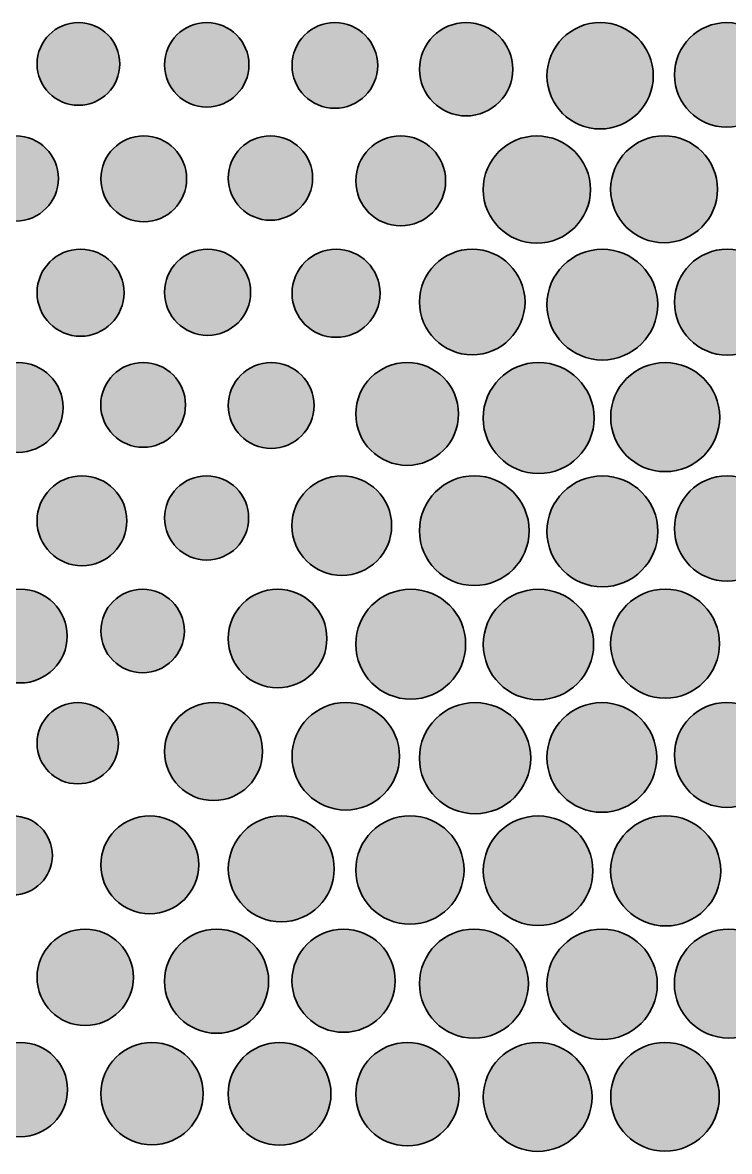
# Model space of a CAD drawing. Header units: inches. Extents: x 4.8 to 30.4, y 5.4 to 29.6.
# Drawn here: x 19.93 to 23.45, y 5.36 to 10.98 of the extents above; entities that cross this region are included whole.
import ezdxf

# ---------------------------------------------------------------- set-up
doc = ezdxf.new("R2010")
doc.units = ezdxf.units.IN
doc.header["$MEASUREMENT"] = 0
doc.layers.add('Layer 1', color=7, linetype='Continuous')

msp = doc.modelspace()

# ---------------------------------------------------------------- hatches: boundary and pattern name
at = {"layer": 'Layer 1'}
h = msp.add_hatch(color=7, dxfattribs=at)
h.dxf.hatch_style = 2
edge = h.paths.add_edge_path()
edge.add_spline(control_points=[(20.2097, 10.9801), (20.3235, 10.9801), (20.4158, 10.8878), (20.4158, 10.7741), (20.4158, 10.6602), (20.3235, 10.568), (20.2097, 10.568), (20.0959, 10.568), (20.0037, 10.6602), (20.0037, 10.7741), (20.0037, 10.8878), (20.0959, 10.9801), (20.2097, 10.9801)], knot_values=[0, 0, 0, 0, 1, 1, 1, 2, 2, 2, 3, 3, 3, 4, 4, 4, 4], degree=3, periodic=1)
h = msp.add_hatch(color=7, dxfattribs=at)
h.dxf.hatch_style = 2
edge = h.paths.add_edge_path()
edge.add_spline(control_points=[(20.849, 10.98), (20.9651, 10.98), (21.0592, 10.8859), (21.0592, 10.7698), (21.0592, 10.6537), (20.9651, 10.5596), (20.849, 10.5596), (20.7329, 10.5596), (20.6387, 10.6537), (20.6387, 10.7698), (20.6387, 10.8859), (20.7329, 10.98), (20.849, 10.98)], knot_values=[0, 0, 0, 0, 1, 1, 1, 2, 2, 2, 3, 3, 3, 4, 4, 4, 4], degree=3, periodic=1)
h = msp.add_hatch(color=7, dxfattribs=at)
h.dxf.hatch_style = 2
edge = h.paths.add_edge_path()
edge.add_spline(control_points=[(21.4871, 10.98), (21.605, 10.98), (21.7005, 10.8845), (21.7005, 10.7666), (21.7005, 10.6488), (21.605, 10.5533), (21.4871, 10.5533), (21.3692, 10.5533), (21.2737, 10.6488), (21.2737, 10.7666), (21.2737, 10.8845), (21.3692, 10.98), (21.4871, 10.98)], knot_values=[0, 0, 0, 0, 1, 1, 1, 2, 2, 2, 3, 3, 3, 4, 4, 4, 4], degree=3, periodic=1)
h = msp.add_hatch(color=7, dxfattribs=at)
h.dxf.hatch_style = 2
edge = h.paths.add_edge_path()
edge.add_spline(control_points=[(22.1411, 10.9801), (22.2696, 10.9801), (22.3736, 10.876), (22.3736, 10.7476), (22.3736, 10.6192), (22.2696, 10.5151), (22.1411, 10.5151), (22.0128, 10.5151), (21.9087, 10.6192), (21.9087, 10.7476), (21.9087, 10.876), (22.0128, 10.9801), (22.1411, 10.9801)], knot_values=[0, 0, 0, 0, 1, 1, 1, 2, 2, 2, 3, 3, 3, 4, 4, 4, 4], degree=3, periodic=1)
h = msp.add_hatch(color=7, dxfattribs=at)
h.dxf.hatch_style = 2
edge = h.paths.add_edge_path()
edge.add_spline(control_points=[(22.8086, 10.9801), (22.9549, 10.9801), (23.0736, 10.8615), (23.0736, 10.7151), (23.0736, 10.5688), (22.9549, 10.4501), (22.8086, 10.4501), (22.6623, 10.4501), (22.5437, 10.5688), (22.5437, 10.7151), (22.5437, 10.8615), (22.6623, 10.9801), (22.8086, 10.9801)], knot_values=[0, 0, 0, 0, 1, 1, 1, 2, 2, 2, 3, 3, 3, 4, 4, 4, 4], degree=3, periodic=1)
h = msp.add_hatch(color=7, dxfattribs=at)
h.dxf.hatch_style = 2
edge = h.paths.add_edge_path()
edge.add_spline(control_points=[(23.4394, 10.98), (23.5833, 10.98), (23.7001, 10.8634), (23.7001, 10.7193), (23.7001, 10.5754), (23.5833, 10.4587), (23.4394, 10.4587), (23.2955, 10.4587), (23.1787, 10.5754), (23.1787, 10.7193), (23.1787, 10.8634), (23.2955, 10.98), (23.4394, 10.98)], knot_values=[0, 0, 0, 0, 1, 1, 1, 2, 2, 2, 3, 3, 3, 4, 4, 4, 4], degree=3, periodic=1)
h = msp.add_hatch(color=7, dxfattribs=at)
h.dxf.hatch_style = 2
edge = h.paths.add_edge_path()
edge.add_spline(control_points=[(19.8982, 10.4156), (20.0152, 10.4156), (20.1101, 10.3207), (20.1101, 10.2036), (20.1101, 10.0866), (20.0152, 9.9917), (19.8982, 9.9917), (19.7812, 9.9917), (19.6862, 10.0866), (19.6862, 10.2036), (19.6862, 10.3207), (19.7812, 10.4156), (19.8982, 10.4156)], knot_values=[0, 0, 0, 0, 1, 1, 1, 2, 2, 2, 3, 3, 3, 4, 4, 4, 4], degree=3, periodic=1)
h = msp.add_hatch(color=7, dxfattribs=at)
h.dxf.hatch_style = 2
edge = h.paths.add_edge_path()
edge.add_spline(control_points=[(20.535, 10.4156), (20.653, 10.4156), (20.7487, 10.3199), (20.7487, 10.2018), (20.7487, 10.0838), (20.653, 9.9881), (20.535, 9.9881), (20.4169, 9.9881), (20.3212, 10.0838), (20.3212, 10.2018), (20.3212, 10.3199), (20.4169, 10.4156), (20.535, 10.4156)], knot_values=[0, 0, 0, 0, 1, 1, 1, 2, 2, 2, 3, 3, 3, 4, 4, 4, 4], degree=3, periodic=1)
h = msp.add_hatch(color=7, dxfattribs=at)
h.dxf.hatch_style = 2
edge = h.paths.add_edge_path()
edge.add_spline(control_points=[(21.1661, 10.4158), (21.2821, 10.4158), (21.3761, 10.3217), (21.3761, 10.2058), (21.3761, 10.0897), (21.2821, 9.9957), (21.1661, 9.9957), (21.0501, 9.9957), (20.956, 10.0897), (20.956, 10.2058), (20.956, 10.3217), (21.0501, 10.4158), (21.1661, 10.4158)], knot_values=[0, 0, 0, 0, 1, 1, 1, 2, 2, 2, 3, 3, 3, 4, 4, 4, 4], degree=3, periodic=1)
h = msp.add_hatch(color=7, dxfattribs=at)
h.dxf.hatch_style = 2
edge = h.paths.add_edge_path()
edge.add_spline(control_points=[(21.8152, 10.4155), (21.9389, 10.4155), (22.0391, 10.3152), (22.0391, 10.1916), (22.0391, 10.0679), (21.9389, 9.9677), (21.8152, 9.9677), (21.6916, 9.9677), (21.5913, 10.0679), (21.5913, 10.1916), (21.5913, 10.3152), (21.6916, 10.4155), (21.8152, 10.4155)], knot_values=[0, 0, 0, 0, 1, 1, 1, 2, 2, 2, 3, 3, 3, 4, 4, 4, 4], degree=3, periodic=1)
h = msp.add_hatch(color=7, dxfattribs=at)
h.dxf.hatch_style = 2
edge = h.paths.add_edge_path()
edge.add_spline(control_points=[(22.4932, 10.4156), (22.6408, 10.4156), (22.7603, 10.2961), (22.7603, 10.1486), (22.7603, 10.001), (22.6408, 9.8815), (22.4932, 9.8815), (22.3457, 9.8815), (22.2262, 10.001), (22.2262, 10.1486), (22.2262, 10.2961), (22.3457, 10.4156), (22.4932, 10.4156)], knot_values=[0, 0, 0, 0, 1, 1, 1, 2, 2, 2, 3, 3, 3, 4, 4, 4, 4], degree=3, periodic=1)
h = msp.add_hatch(color=7, dxfattribs=at)
h.dxf.hatch_style = 2
edge = h.paths.add_edge_path()
edge.add_spline(control_points=[(23.1272, 10.4158), (23.2742, 10.4158), (23.3933, 10.2966), (23.3933, 10.1497), (23.3933, 10.0026), (23.2742, 9.8835), (23.1272, 9.8835), (22.9802, 9.8835), (22.861, 10.0026), (22.861, 10.1497), (22.861, 10.2966), (22.9802, 10.4158), (23.1272, 10.4158)], knot_values=[0, 0, 0, 0, 1, 1, 1, 2, 2, 2, 3, 3, 3, 4, 4, 4, 4], degree=3, periodic=1)
h = msp.add_hatch(color=7, dxfattribs=at)
h.dxf.hatch_style = 2
edge = h.paths.add_edge_path()
edge.add_spline(control_points=[(20.2203, 9.8513), (20.34, 9.8513), (20.4369, 9.7542), (20.4369, 9.6346), (20.4369, 9.5149), (20.34, 9.4179), (20.2203, 9.4179), (20.1006, 9.4179), (20.0037, 9.5149), (20.0037, 9.6346), (20.0037, 9.7542), (20.1006, 9.8513), (20.2203, 9.8513)], knot_values=[0, 0, 0, 0, 1, 1, 1, 2, 2, 2, 3, 3, 3, 4, 4, 4, 4], degree=3, periodic=1)
h = msp.add_hatch(color=7, dxfattribs=at)
h.dxf.hatch_style = 2
edge = h.paths.add_edge_path()
edge.add_spline(control_points=[(20.8532, 9.851), (20.9715, 9.851), (21.0675, 9.7551), (21.0675, 9.6367), (21.0675, 9.5183), (20.9715, 9.4223), (20.8532, 9.4223), (20.7348, 9.4223), (20.6388, 9.5183), (20.6388, 9.6367), (20.6388, 9.7551), (20.7348, 9.851), (20.8532, 9.851)], knot_values=[0, 0, 0, 0, 1, 1, 1, 2, 2, 2, 3, 3, 3, 4, 4, 4, 4], degree=3, periodic=1)
h = msp.add_hatch(color=7, dxfattribs=at)
h.dxf.hatch_style = 2
edge = h.paths.add_edge_path()
edge.add_spline(control_points=[(21.4931, 9.851), (21.6143, 9.851), (21.7124, 9.7529), (21.7124, 9.6317), (21.7124, 9.5107), (21.6143, 9.4125), (21.4931, 9.4125), (21.372, 9.4125), (21.2738, 9.5107), (21.2738, 9.6317), (21.2738, 9.7529), (21.372, 9.851), (21.4931, 9.851)], knot_values=[0, 0, 0, 0, 1, 1, 1, 2, 2, 2, 3, 3, 3, 4, 4, 4, 4], degree=3, periodic=1)
h = msp.add_hatch(color=7, dxfattribs=at)
h.dxf.hatch_style = 2
edge = h.paths.add_edge_path()
edge.add_spline(control_points=[(22.1715, 9.8513), (22.3167, 9.8513), (22.4344, 9.7336), (22.4344, 9.5884), (22.4344, 9.4431), (22.3167, 9.3255), (22.1715, 9.3255), (22.0263, 9.3255), (21.9086, 9.4431), (21.9086, 9.5884), (21.9086, 9.7336), (22.0263, 9.8513), (22.1715, 9.8513)], knot_values=[0, 0, 0, 0, 1, 1, 1, 2, 2, 2, 3, 3, 3, 4, 4, 4, 4], degree=3, periodic=1)
h = msp.add_hatch(color=7, dxfattribs=at)
h.dxf.hatch_style = 2
edge = h.paths.add_edge_path()
edge.add_spline(control_points=[(22.8196, 9.8511), (22.9719, 9.8511), (23.0954, 9.7276), (23.0954, 9.5753), (23.0954, 9.423), (22.9719, 9.2995), (22.8196, 9.2995), (22.6672, 9.2995), (22.5437, 9.423), (22.5437, 9.5753), (22.5437, 9.7276), (22.6672, 9.8511), (22.8196, 9.8511)], knot_values=[0, 0, 0, 0, 1, 1, 1, 2, 2, 2, 3, 3, 3, 4, 4, 4, 4], degree=3, periodic=1)
h = msp.add_hatch(color=7, dxfattribs=at)
h.dxf.hatch_style = 2
edge = h.paths.add_edge_path()
edge.add_spline(control_points=[(23.4422, 9.8513), (23.5878, 9.8513), (23.7058, 9.7332), (23.7058, 9.5876), (23.7058, 9.442), (23.5878, 9.324), (23.4422, 9.324), (23.2966, 9.324), (23.1786, 9.442), (23.1786, 9.5876), (23.1786, 9.7332), (23.2966, 9.8513), (23.4422, 9.8513)], knot_values=[0, 0, 0, 0, 1, 1, 1, 2, 2, 2, 3, 3, 3, 4, 4, 4, 4], degree=3, periodic=1)
h = msp.add_hatch(color=7, dxfattribs=at)
h.dxf.hatch_style = 2
edge = h.paths.add_edge_path()
edge.add_spline(control_points=[(19.9098, 9.2866), (20.0333, 9.2866), (20.1333, 9.1865), (20.1333, 9.0631), (20.1333, 8.9396), (20.0333, 8.8396), (19.9098, 8.8396), (19.7864, 8.8396), (19.6863, 8.9396), (19.6863, 9.0631), (19.6863, 9.1865), (19.7864, 9.2866), (19.9098, 9.2866)], knot_values=[0, 0, 0, 0, 1, 1, 1, 2, 2, 2, 3, 3, 3, 4, 4, 4, 4], degree=3, periodic=1)
h = msp.add_hatch(color=7, dxfattribs=at)
h.dxf.hatch_style = 2
edge = h.paths.add_edge_path()
edge.add_spline(control_points=[(20.5321, 9.2869), (20.6487, 9.2869), (20.7433, 9.1923), (20.7433, 9.0758), (20.7433, 8.9592), (20.6487, 8.8646), (20.5321, 8.8646), (20.4156, 8.8646), (20.321, 8.9592), (20.321, 9.0758), (20.321, 9.1923), (20.4156, 9.2869), (20.5321, 9.2869)], knot_values=[0, 0, 0, 0, 1, 1, 1, 2, 2, 2, 3, 3, 3, 4, 4, 4, 4], degree=3, periodic=1)
h = msp.add_hatch(color=7, dxfattribs=at)
h.dxf.hatch_style = 2
edge = h.paths.add_edge_path()
edge.add_spline(control_points=[(21.17, 9.2868), (21.2881, 9.2868), (21.3838, 9.191), (21.3838, 9.0729), (21.3838, 8.9548), (21.2881, 8.8591), (21.17, 8.8591), (21.0519, 8.8591), (20.9562, 8.9548), (20.9562, 9.0729), (20.9562, 9.191), (21.0519, 9.2868), (21.17, 9.2868)], knot_values=[0, 0, 0, 0, 1, 1, 1, 2, 2, 2, 3, 3, 3, 4, 4, 4, 4], degree=3, periodic=1)
h = msp.add_hatch(color=7, dxfattribs=at)
h.dxf.hatch_style = 2
edge = h.paths.add_edge_path()
edge.add_spline(control_points=[(21.8473, 9.2866), (21.9887, 9.2866), (22.1033, 9.172), (22.1033, 9.0306), (22.1033, 8.8892), (21.9887, 8.7747), (21.8473, 8.7747), (21.706, 8.7747), (21.5914, 8.8892), (21.5914, 9.0306), (21.5914, 9.172), (21.706, 9.2866), (21.8473, 9.2866)], knot_values=[0, 0, 0, 0, 1, 1, 1, 2, 2, 2, 3, 3, 3, 4, 4, 4, 4], degree=3, periodic=1)
h = msp.add_hatch(color=7, dxfattribs=at)
h.dxf.hatch_style = 2
edge = h.paths.add_edge_path()
edge.add_spline(control_points=[(22.5024, 9.2869), (22.655, 9.2869), (22.7788, 9.1631), (22.7788, 9.0105), (22.7788, 8.8579), (22.655, 8.7341), (22.5024, 8.7341), (22.3498, 8.7341), (22.2261, 8.8579), (22.2261, 9.0105), (22.2261, 9.1631), (22.3498, 9.2869), (22.5024, 9.2869)], knot_values=[0, 0, 0, 0, 1, 1, 1, 2, 2, 2, 3, 3, 3, 4, 4, 4, 4], degree=3, periodic=1)
h = msp.add_hatch(color=7, dxfattribs=at)
h.dxf.hatch_style = 2
edge = h.paths.add_edge_path()
edge.add_spline(control_points=[(23.1329, 9.2867), (23.2829, 9.2867), (23.4045, 9.1651), (23.4045, 9.0151), (23.4045, 8.8651), (23.2829, 8.7434), (23.1329, 8.7434), (22.9828, 8.7434), (22.8612, 8.8651), (22.8612, 9.0151), (22.8612, 9.1651), (22.9828, 9.2867), (23.1329, 9.2867)], knot_values=[0, 0, 0, 0, 1, 1, 1, 2, 2, 2, 3, 3, 3, 4, 4, 4, 4], degree=3, periodic=1)
h = msp.add_hatch(color=7, dxfattribs=at)
h.dxf.hatch_style = 2
edge = h.paths.add_edge_path()
edge.add_spline(control_points=[(20.2273, 8.7222), (20.3509, 8.7222), (20.451, 8.6221), (20.451, 8.4986), (20.451, 8.3751), (20.3509, 8.275), (20.2273, 8.275), (20.1039, 8.275), (20.0037, 8.3751), (20.0037, 8.4986), (20.0037, 8.6221), (20.1039, 8.7222), (20.2273, 8.7222)], knot_values=[0, 0, 0, 0, 1, 1, 1, 2, 2, 2, 3, 3, 3, 4, 4, 4, 4], degree=3, periodic=1)
h = msp.add_hatch(color=7, dxfattribs=at)
h.dxf.hatch_style = 2
edge = h.paths.add_edge_path()
edge.add_spline(control_points=[(20.8483, 8.7222), (20.9639, 8.7222), (21.0577, 8.6284), (21.0577, 8.5128), (21.0577, 8.3971), (20.9639, 8.3033), (20.8483, 8.3033), (20.7326, 8.3033), (20.6388, 8.3971), (20.6388, 8.5128), (20.6388, 8.6284), (20.7326, 8.7222), (20.8483, 8.7222)], knot_values=[0, 0, 0, 0, 1, 1, 1, 2, 2, 2, 3, 3, 3, 4, 4, 4, 4], degree=3, periodic=1)
h = msp.add_hatch(color=7, dxfattribs=at)
h.dxf.hatch_style = 2
edge = h.paths.add_edge_path()
edge.add_spline(control_points=[(21.5217, 8.7224), (21.6588, 8.7224), (21.7698, 8.6114), (21.7698, 8.4743), (21.7698, 8.3373), (21.6588, 8.2261), (21.5217, 8.2261), (21.3847, 8.2261), (21.2735, 8.3373), (21.2735, 8.4743), (21.2735, 8.6114), (21.3847, 8.7224), (21.5217, 8.7224)], knot_values=[0, 0, 0, 0, 1, 1, 1, 2, 2, 2, 3, 3, 3, 4, 4, 4, 4], degree=3, periodic=1)
h = msp.add_hatch(color=7, dxfattribs=at)
h.dxf.hatch_style = 2
edge = h.paths.add_edge_path()
edge.add_spline(control_points=[(22.1817, 8.7224), (22.3326, 8.7224), (22.4549, 8.6001), (22.4549, 8.4492), (22.4549, 8.2983), (22.3326, 8.176), (22.1817, 8.176), (22.0308, 8.176), (21.9085, 8.2983), (21.9085, 8.4492), (21.9085, 8.6001), (22.0308, 8.7224), (22.1817, 8.7224)], knot_values=[0, 0, 0, 0, 1, 1, 1, 2, 2, 2, 3, 3, 3, 4, 4, 4, 4], degree=3, periodic=1)
h = msp.add_hatch(color=7, dxfattribs=at)
h.dxf.hatch_style = 2
edge = h.paths.add_edge_path()
edge.add_spline(control_points=[(22.8199, 8.7223), (22.9725, 8.7223), (23.0962, 8.5986), (23.0962, 8.4461), (23.0962, 8.2935), (22.9725, 8.1698), (22.8199, 8.1698), (22.6674, 8.1698), (22.5437, 8.2935), (22.5437, 8.4461), (22.5437, 8.5986), (22.6674, 8.7223), (22.8199, 8.7223)], knot_values=[0, 0, 0, 0, 1, 1, 1, 2, 2, 2, 3, 3, 3, 4, 4, 4, 4], degree=3, periodic=1)
h = msp.add_hatch(color=7, dxfattribs=at)
h.dxf.hatch_style = 2
edge = h.paths.add_edge_path()
edge.add_spline(control_points=[(23.4408, 8.7223), (23.5855, 8.7223), (23.7029, 8.605), (23.7029, 8.4602), (23.7029, 8.3154), (23.5855, 8.1981), (23.4408, 8.1981), (23.296, 8.1981), (23.1787, 8.3154), (23.1787, 8.4602), (23.1787, 8.605), (23.296, 8.7223), (23.4408, 8.7223)], knot_values=[0, 0, 0, 0, 1, 1, 1, 2, 2, 2, 3, 3, 3, 4, 4, 4, 4], degree=3, periodic=1)
h = msp.add_hatch(color=7, dxfattribs=at)
h.dxf.hatch_style = 2
edge = h.paths.add_edge_path()
edge.add_spline(control_points=[(19.9197, 8.1578), (20.0487, 8.1578), (20.1533, 8.0533), (20.1533, 7.9243), (20.1533, 7.7954), (20.0487, 7.6908), (19.9197, 7.6908), (19.7908, 7.6908), (19.6862, 7.7954), (19.6862, 7.9243), (19.6862, 8.0533), (19.7908, 8.1578), (19.9197, 8.1578)], knot_values=[0, 0, 0, 0, 1, 1, 1, 2, 2, 2, 3, 3, 3, 4, 4, 4, 4], degree=3, periodic=1)
h = msp.add_hatch(color=7, dxfattribs=at)
h.dxf.hatch_style = 2
edge = h.paths.add_edge_path()
edge.add_spline(control_points=[(20.5293, 8.1578), (20.6443, 8.1578), (20.7374, 8.0646), (20.7374, 7.9497), (20.7374, 7.8348), (20.6443, 7.7417), (20.5293, 7.7417), (20.4144, 7.7417), (20.3213, 7.8348), (20.3213, 7.9497), (20.3213, 8.0646), (20.4144, 8.1578), (20.5293, 8.1578)], knot_values=[0, 0, 0, 0, 1, 1, 1, 2, 2, 2, 3, 3, 3, 4, 4, 4, 4], degree=3, periodic=1)
h = msp.add_hatch(color=7, dxfattribs=at)
h.dxf.hatch_style = 2
edge = h.paths.add_edge_path()
edge.add_spline(control_points=[(21.2017, 8.1581), (21.3374, 8.1581), (21.4474, 8.048), (21.4474, 7.9123), (21.4474, 7.7766), (21.3374, 7.6666), (21.2017, 7.6666), (21.066, 7.6666), (20.956, 7.7766), (20.956, 7.9123), (20.956, 8.048), (21.066, 8.1581), (21.2017, 8.1581)], knot_values=[0, 0, 0, 0, 1, 1, 1, 2, 2, 2, 3, 3, 3, 4, 4, 4, 4], degree=3, periodic=1)
h = msp.add_hatch(color=7, dxfattribs=at)
h.dxf.hatch_style = 2
edge = h.paths.add_edge_path()
edge.add_spline(control_points=[(21.8649, 8.1578), (22.0162, 8.1578), (22.1387, 8.0353), (22.1387, 7.8841), (22.1387, 7.7329), (22.0162, 7.6104), (21.8649, 7.6104), (21.7137, 7.6104), (21.5912, 7.7329), (21.5912, 7.8841), (21.5912, 8.0353), (21.7137, 8.1578), (21.8649, 8.1578)], knot_values=[0, 0, 0, 0, 1, 1, 1, 2, 2, 2, 3, 3, 3, 4, 4, 4, 4], degree=3, periodic=1)
h = msp.add_hatch(color=7, dxfattribs=at)
h.dxf.hatch_style = 2
edge = h.paths.add_edge_path()
edge.add_spline(control_points=[(22.5014, 8.1578), (22.6533, 8.1578), (22.7764, 8.0346), (22.7764, 7.8827), (22.7764, 7.7308), (22.6533, 7.6076), (22.5014, 7.6076), (22.3494, 7.6076), (22.2263, 7.7308), (22.2263, 7.8827), (22.2263, 8.0346), (22.3494, 8.1578), (22.5014, 8.1578)], knot_values=[0, 0, 0, 0, 1, 1, 1, 2, 2, 2, 3, 3, 3, 4, 4, 4, 4], degree=3, periodic=1)
h = msp.add_hatch(color=7, dxfattribs=at)
h.dxf.hatch_style = 2
edge = h.paths.add_edge_path()
edge.add_spline(control_points=[(23.1325, 8.158), (23.2824, 8.158), (23.4038, 8.0364), (23.4038, 7.8866), (23.4038, 7.7367), (23.2824, 7.6152), (23.1325, 7.6152), (22.9826, 7.6152), (22.8611, 7.7367), (22.8611, 7.8866), (22.8611, 8.0364), (22.9826, 8.158), (23.1325, 8.158)], knot_values=[0, 0, 0, 0, 1, 1, 1, 2, 2, 2, 3, 3, 3, 4, 4, 4, 4], degree=3, periodic=1)
h = msp.add_hatch(color=7, dxfattribs=at)
h.dxf.hatch_style = 2
edge = h.paths.add_edge_path()
edge.add_spline(control_points=[(20.2062, 7.5935), (20.3181, 7.5935), (20.4088, 7.5028), (20.4088, 7.3909), (20.4088, 7.279), (20.3181, 7.1883), (20.2062, 7.1883), (20.0943, 7.1883), (20.0036, 7.279), (20.0036, 7.3909), (20.0036, 7.5028), (20.0943, 7.5935), (20.2062, 7.5935)], knot_values=[0, 0, 0, 0, 1, 1, 1, 2, 2, 2, 3, 3, 3, 4, 4, 4, 4], degree=3, periodic=1)
h = msp.add_hatch(color=7, dxfattribs=at)
h.dxf.hatch_style = 2
edge = h.paths.add_edge_path()
edge.add_spline(control_points=[(20.8828, 7.5935), (21.0177, 7.5935), (21.127, 7.4842), (21.127, 7.3493), (21.127, 7.2144), (21.0177, 7.1051), (20.8828, 7.1051), (20.7479, 7.1051), (20.6386, 7.2144), (20.6386, 7.3493), (20.6386, 7.4842), (20.7479, 7.5935), (20.8828, 7.5935)], knot_values=[0, 0, 0, 0, 1, 1, 1, 2, 2, 2, 3, 3, 3, 4, 4, 4, 4], degree=3, periodic=1)
h = msp.add_hatch(color=7, dxfattribs=at)
h.dxf.hatch_style = 2
edge = h.paths.add_edge_path()
edge.add_spline(control_points=[(21.5414, 7.5933), (21.6893, 7.5933), (21.8092, 7.4735), (21.8092, 7.3257), (21.8092, 7.1778), (21.6893, 7.058), (21.5414, 7.058), (21.3936, 7.058), (21.2737, 7.1778), (21.2737, 7.3257), (21.2737, 7.4735), (21.3936, 7.5933), (21.5414, 7.5933)], knot_values=[0, 0, 0, 0, 1, 1, 1, 2, 2, 2, 3, 3, 3, 4, 4, 4, 4], degree=3, periodic=1)
h = msp.add_hatch(color=7, dxfattribs=at)
h.dxf.hatch_style = 2
edge = h.paths.add_edge_path()
edge.add_spline(control_points=[(22.1856, 7.5934), (22.3386, 7.5934), (22.4626, 7.4694), (22.4626, 7.3165), (22.4626, 7.1635), (22.3386, 7.0395), (22.1856, 7.0395), (22.0326, 7.0395), (21.9087, 7.1635), (21.9087, 7.3165), (21.9087, 7.4694), (22.0326, 7.5934), (22.1856, 7.5934)], knot_values=[0, 0, 0, 0, 1, 1, 1, 2, 2, 2, 3, 3, 3, 4, 4, 4, 4], degree=3, periodic=1)
h = msp.add_hatch(color=7, dxfattribs=at)
h.dxf.hatch_style = 2
edge = h.paths.add_edge_path()
edge.add_spline(control_points=[(22.8171, 7.5933), (22.968, 7.5933), (23.0905, 7.471), (23.0905, 7.32), (23.0905, 7.169), (22.968, 7.0467), (22.8171, 7.0467), (22.6661, 7.0467), (22.5437, 7.169), (22.5437, 7.32), (22.5437, 7.471), (22.6661, 7.5933), (22.8171, 7.5933)], knot_values=[0, 0, 0, 0, 1, 1, 1, 2, 2, 2, 3, 3, 3, 4, 4, 4, 4], degree=3, periodic=1)
h = msp.add_hatch(color=7, dxfattribs=at)
h.dxf.hatch_style = 2
edge = h.paths.add_edge_path()
edge.add_spline(control_points=[(23.4397, 7.5934), (23.5839, 7.5934), (23.7008, 7.4765), (23.7008, 7.3323), (23.7008, 7.1882), (23.5839, 7.0713), (23.4397, 7.0713), (23.2956, 7.0713), (23.1787, 7.1882), (23.1787, 7.3323), (23.1787, 7.4765), (23.2956, 7.5934), (23.4397, 7.5934)], knot_values=[0, 0, 0, 0, 1, 1, 1, 2, 2, 2, 3, 3, 3, 4, 4, 4, 4], degree=3, periodic=1)
h = msp.add_hatch(color=7, dxfattribs=at)
h.dxf.hatch_style = 2
edge = h.paths.add_edge_path()
edge.add_spline(control_points=[(19.883, 7.0288), (19.9917, 7.0288), (20.0798, 6.9408), (20.0798, 6.8321), (20.0798, 6.7234), (19.9917, 6.6354), (19.883, 6.6354), (19.7744, 6.6354), (19.6863, 6.7234), (19.6863, 6.8321), (19.6863, 6.9408), (19.7744, 7.0288), (19.883, 7.0288)], knot_values=[0, 0, 0, 0, 1, 1, 1, 2, 2, 2, 3, 3, 3, 4, 4, 4, 4], degree=3, periodic=1)
h = msp.add_hatch(color=7, dxfattribs=at)
h.dxf.hatch_style = 2
edge = h.paths.add_edge_path()
edge.add_spline(control_points=[(20.5649, 7.029), (20.6996, 7.029), (20.8087, 6.9198), (20.8087, 6.7852), (20.8087, 6.6506), (20.6996, 6.5414), (20.5649, 6.5414), (20.4303, 6.5414), (20.3212, 6.6506), (20.3212, 6.7852), (20.3212, 6.9198), (20.4303, 7.029), (20.5649, 7.029)], knot_values=[0, 0, 0, 0, 1, 1, 1, 2, 2, 2, 3, 3, 3, 4, 4, 4, 4], degree=3, periodic=1)
h = msp.add_hatch(color=7, dxfattribs=at)
h.dxf.hatch_style = 2
edge = h.paths.add_edge_path()
edge.add_spline(control_points=[(21.2201, 7.0289), (21.3657, 7.0289), (21.4838, 6.9108), (21.4838, 6.7651), (21.4838, 6.6194), (21.3657, 6.5013), (21.2201, 6.5013), (21.0744, 6.5013), (20.9563, 6.6194), (20.9563, 6.7651), (20.9563, 6.9108), (21.0744, 7.0289), (21.2201, 7.0289)], knot_values=[0, 0, 0, 0, 1, 1, 1, 2, 2, 2, 3, 3, 3, 4, 4, 4, 4], degree=3, periodic=1)
h = msp.add_hatch(color=7, dxfattribs=at)
h.dxf.hatch_style = 2
edge = h.paths.add_edge_path()
edge.add_spline(control_points=[(21.8611, 7.029), (22.0101, 7.029), (22.1309, 6.9082), (22.1309, 6.7591), (22.1309, 6.61), (22.0101, 6.4892), (21.8611, 6.4892), (21.712, 6.4892), (21.5912, 6.61), (21.5912, 6.7591), (21.5912, 6.9082), (21.712, 7.029), (21.8611, 7.029)], knot_values=[0, 0, 0, 0, 1, 1, 1, 2, 2, 2, 3, 3, 3, 4, 4, 4, 4], degree=3, periodic=1)
h = msp.add_hatch(color=7, dxfattribs=at)
h.dxf.hatch_style = 2
edge = h.paths.add_edge_path()
edge.add_spline(control_points=[(22.4996, 7.0288), (22.6505, 7.0288), (22.7728, 6.9065), (22.7728, 6.7556), (22.7728, 6.6047), (22.6505, 6.4824), (22.4996, 6.4824), (22.3487, 6.4824), (22.2264, 6.6047), (22.2264, 6.7556), (22.2264, 6.9065), (22.3487, 7.0288), (22.4996, 7.0288)], knot_values=[0, 0, 0, 0, 1, 1, 1, 2, 2, 2, 3, 3, 3, 4, 4, 4, 4], degree=3, periodic=1)
h = msp.add_hatch(color=7, dxfattribs=at)
h.dxf.hatch_style = 2
edge = h.paths.add_edge_path()
edge.add_spline(control_points=[(23.1353, 7.029), (23.2867, 7.029), (23.4095, 6.9063), (23.4095, 6.7549), (23.4095, 6.6034), (23.2867, 6.4806), (23.1353, 6.4806), (22.9839, 6.4806), (22.8611, 6.6034), (22.8611, 6.7549), (22.8611, 6.9063), (22.9839, 7.029), (23.1353, 7.029)], knot_values=[0, 0, 0, 0, 1, 1, 1, 2, 2, 2, 3, 3, 3, 4, 4, 4, 4], degree=3, periodic=1)
h = msp.add_hatch(color=7, dxfattribs=at)
h.dxf.hatch_style = 2
edge = h.paths.add_edge_path()
edge.add_spline(control_points=[(20.2436, 6.4647), (20.3762, 6.4647), (20.4836, 6.3572), (20.4836, 6.2246), (20.4836, 6.0921), (20.3762, 5.9846), (20.2436, 5.9846), (20.111, 5.9846), (20.0036, 6.0921), (20.0036, 6.2246), (20.0036, 6.3572), (20.111, 6.4647), (20.2436, 6.4647)], knot_values=[0, 0, 0, 0, 1, 1, 1, 2, 2, 2, 3, 3, 3, 4, 4, 4, 4], degree=3, periodic=1)
h = msp.add_hatch(color=7, dxfattribs=at)
h.dxf.hatch_style = 2
edge = h.paths.add_edge_path()
edge.add_spline(control_points=[(20.8979, 6.4644), (21.0411, 6.4644), (21.1571, 6.3483), (21.1571, 6.2052), (21.1571, 6.0621), (21.0411, 5.9461), (20.8979, 5.9461), (20.7548, 5.9461), (20.6389, 6.0621), (20.6389, 6.2052), (20.6389, 6.3483), (20.7548, 6.4644), (20.8979, 6.4644)], knot_values=[0, 0, 0, 0, 1, 1, 1, 2, 2, 2, 3, 3, 3, 4, 4, 4, 4], degree=3, periodic=1)
h = msp.add_hatch(color=7, dxfattribs=at)
h.dxf.hatch_style = 2
edge = h.paths.add_edge_path()
edge.add_spline(control_points=[(21.5305, 6.4646), (21.6724, 6.4646), (21.7875, 6.3496), (21.7875, 6.2077), (21.7875, 6.0658), (21.6724, 5.9508), (21.5305, 5.9508), (21.3886, 5.9508), (21.2736, 6.0658), (21.2736, 6.2077), (21.2736, 6.3496), (21.3886, 6.4646), (21.5305, 6.4646)], knot_values=[0, 0, 0, 0, 1, 1, 1, 2, 2, 2, 3, 3, 3, 4, 4, 4, 4], degree=3, periodic=1)
h = msp.add_hatch(color=7, dxfattribs=at)
h.dxf.hatch_style = 2
edge = h.paths.add_edge_path()
edge.add_spline(control_points=[(22.18, 6.4647), (22.3299, 6.4647), (22.4514, 6.3432), (22.4514, 6.1932), (22.4514, 6.0433), (22.3299, 5.9218), (22.18, 5.9218), (22.0301, 5.9218), (21.9085, 6.0433), (21.9085, 6.1932), (21.9085, 6.3432), (22.0301, 6.4647), (22.18, 6.4647)], knot_values=[0, 0, 0, 0, 1, 1, 1, 2, 2, 2, 3, 3, 3, 4, 4, 4, 4], degree=3, periodic=1)
h = msp.add_hatch(color=7, dxfattribs=at)
h.dxf.hatch_style = 2
edge = h.paths.add_edge_path()
edge.add_spline(control_points=[(22.8185, 6.4646), (22.9703, 6.4646), (23.0934, 6.3415), (23.0934, 6.1897), (23.0934, 6.0379), (22.9703, 5.9148), (22.8185, 5.9148), (22.6667, 5.9148), (22.5437, 6.0379), (22.5437, 6.1897), (22.5437, 6.3415), (22.6667, 6.4646), (22.8185, 6.4646)], knot_values=[0, 0, 0, 0, 1, 1, 1, 2, 2, 2, 3, 3, 3, 4, 4, 4, 4], degree=3, periodic=1)
h = msp.add_hatch(color=7, dxfattribs=at)
h.dxf.hatch_style = 2
edge = h.paths.add_edge_path()
edge.add_spline(control_points=[(23.4496, 6.4647), (23.5993, 6.4647), (23.7207, 6.3433), (23.7207, 6.1936), (23.7207, 6.0439), (23.5993, 5.9225), (23.4496, 5.9225), (23.2999, 5.9225), (23.1785, 6.0439), (23.1785, 6.1936), (23.1785, 6.3433), (23.2999, 6.4647), (23.4496, 6.4647)], knot_values=[0, 0, 0, 0, 1, 1, 1, 2, 2, 2, 3, 3, 3, 4, 4, 4, 4], degree=3, periodic=1)
h = msp.add_hatch(color=7, dxfattribs=at)
h.dxf.hatch_style = 2
edge = h.paths.add_edge_path()
edge.add_spline(control_points=[(19.9208, 5.8999), (20.0502, 5.8999), (20.1552, 5.7949), (20.1552, 5.6655), (20.1552, 5.536), (20.0502, 5.4311), (19.9208, 5.4311), (19.7913, 5.4311), (19.6864, 5.536), (19.6864, 5.6655), (19.6864, 5.7949), (19.7913, 5.8999), (19.9208, 5.8999)], knot_values=[0, 0, 0, 0, 1, 1, 1, 2, 2, 2, 3, 3, 3, 4, 4, 4, 4], degree=3, periodic=1)
h = msp.add_hatch(color=7, dxfattribs=at)
h.dxf.hatch_style = 2
edge = h.paths.add_edge_path()
edge.add_spline(control_points=[(20.5759, 5.8999), (20.7165, 5.8999), (20.8305, 5.786), (20.8305, 5.6453), (20.8305, 5.5048), (20.7165, 5.3908), (20.5759, 5.3908), (20.4353, 5.3908), (20.3213, 5.5048), (20.3213, 5.6453), (20.3213, 5.786), (20.4353, 5.8999), (20.5759, 5.8999)], knot_values=[0, 0, 0, 0, 1, 1, 1, 2, 2, 2, 3, 3, 3, 4, 4, 4, 4], degree=3, periodic=1)
h = msp.add_hatch(color=7, dxfattribs=at)
h.dxf.hatch_style = 2
edge = h.paths.add_edge_path()
edge.add_spline(control_points=[(21.2119, 5.9), (21.3532, 5.9), (21.4677, 5.7856), (21.4677, 5.6443), (21.4677, 5.5031), (21.3532, 5.3886), (21.2119, 5.3886), (21.0708, 5.3886), (20.9562, 5.5031), (20.9562, 5.6443), (20.9562, 5.7856), (21.0708, 5.9), (21.2119, 5.9)], knot_values=[0, 0, 0, 0, 1, 1, 1, 2, 2, 2, 3, 3, 3, 4, 4, 4, 4], degree=3, periodic=1)
h = msp.add_hatch(color=7, dxfattribs=at)
h.dxf.hatch_style = 2
edge = h.paths.add_edge_path()
edge.add_spline(control_points=[(21.8487, 5.9001), (21.9909, 5.9001), (22.1063, 5.7848), (22.1063, 5.6425), (22.1063, 5.5003), (21.9909, 5.385), (21.8487, 5.385), (21.7064, 5.385), (21.5912, 5.5003), (21.5912, 5.6425), (21.5912, 5.7848), (21.7064, 5.9001), (21.8487, 5.9001)], knot_values=[0, 0, 0, 0, 1, 1, 1, 2, 2, 2, 3, 3, 3, 4, 4, 4, 4], degree=3, periodic=1)
h = msp.add_hatch(color=7, dxfattribs=at)
h.dxf.hatch_style = 2
edge = h.paths.add_edge_path()
edge.add_spline(control_points=[(22.4975, 5.8999), (22.6472, 5.8999), (22.7686, 5.7785), (22.7686, 5.6288), (22.7686, 5.479), (22.6472, 5.3576), (22.4975, 5.3576), (22.3477, 5.3576), (22.2263, 5.479), (22.2263, 5.6288), (22.2263, 5.7785), (22.3477, 5.8999), (22.4975, 5.8999)], knot_values=[0, 0, 0, 0, 1, 1, 1, 2, 2, 2, 3, 3, 3, 4, 4, 4, 4], degree=3, periodic=1)
h = msp.add_hatch(color=7, dxfattribs=at)
h.dxf.hatch_style = 2
edge = h.paths.add_edge_path()
edge.add_spline(control_points=[(23.1317, 5.9), (23.2812, 5.9), (23.4023, 5.7789), (23.4023, 5.6295), (23.4023, 5.48), (23.2812, 5.359), (23.1317, 5.359), (22.9824, 5.359), (22.8612, 5.48), (22.8612, 5.6295), (22.8612, 5.7789), (22.9824, 5.9), (23.1317, 5.9)], knot_values=[0, 0, 0, 0, 1, 1, 1, 2, 2, 2, 3, 3, 3, 4, 4, 4, 4], degree=3, periodic=1)

# ---------------------------------------------------------------- linework, layer by layer
at = {"layer": 'Layer 1', "color": 7, "lineweight": 35}
for points in [[(20.2097, 10.9801), (20.3235, 10.9801), (20.4158, 10.8878), (20.4158, 10.7741), (20.4158, 10.6602), (20.3235, 10.568), (20.2097, 10.568), (20.0959, 10.568), (20.0037, 10.6602), (20.0037, 10.7741), (20.0037, 10.8878), (20.0959, 10.9801), (20.2097, 10.9801)], [(20.849, 10.98), (20.9651, 10.98), (21.0592, 10.8859), (21.0592, 10.7698), (21.0592, 10.6537), (20.9651, 10.5596), (20.849, 10.5596), (20.7329, 10.5596), (20.6387, 10.6537), (20.6387, 10.7698), (20.6387, 10.8859), (20.7329, 10.98), (20.849, 10.98)], [(21.4871, 10.98), (21.605, 10.98), (21.7005, 10.8845), (21.7005, 10.7666), (21.7005, 10.6488), (21.605, 10.5533), (21.4871, 10.5533), (21.3692, 10.5533), (21.2737, 10.6488), (21.2737, 10.7666), (21.2737, 10.8845), (21.3692, 10.98), (21.4871, 10.98)], [(22.1411, 10.9801), (22.2696, 10.9801), (22.3736, 10.876), (22.3736, 10.7476), (22.3736, 10.6192), (22.2696, 10.5151), (22.1411, 10.5151), (22.0128, 10.5151), (21.9087, 10.6192), (21.9087, 10.7476), (21.9087, 10.876), (22.0128, 10.9801), (22.1411, 10.9801)], [(22.8086, 10.9801), (22.9549, 10.9801), (23.0736, 10.8615), (23.0736, 10.7151), (23.0736, 10.5688), (22.9549, 10.4501), (22.8086, 10.4501), (22.6623, 10.4501), (22.5437, 10.5688), (22.5437, 10.7151), (22.5437, 10.8615), (22.6623, 10.9801), (22.8086, 10.9801)], [(23.4394, 10.98), (23.5833, 10.98), (23.7001, 10.8634), (23.7001, 10.7193), (23.7001, 10.5754), (23.5833, 10.4587), (23.4394, 10.4587), (23.2955, 10.4587), (23.1787, 10.5754), (23.1787, 10.7193), (23.1787, 10.8634), (23.2955, 10.98), (23.4394, 10.98)], [(19.8982, 10.4156), (20.0152, 10.4156), (20.1101, 10.3207), (20.1101, 10.2036), (20.1101, 10.0866), (20.0152, 9.9917), (19.8982, 9.9917), (19.7812, 9.9917), (19.6862, 10.0866), (19.6862, 10.2036), (19.6862, 10.3207), (19.7812, 10.4156), (19.8982, 10.4156)], [(20.535, 10.4156), (20.653, 10.4156), (20.7487, 10.3199), (20.7487, 10.2018), (20.7487, 10.0838), (20.653, 9.9881), (20.535, 9.9881), (20.4169, 9.9881), (20.3212, 10.0838), (20.3212, 10.2018), (20.3212, 10.3199), (20.4169, 10.4156), (20.535, 10.4156)], [(21.1661, 10.4158), (21.2821, 10.4158), (21.3761, 10.3217), (21.3761, 10.2058), (21.3761, 10.0897), (21.2821, 9.9957), (21.1661, 9.9957), (21.0501, 9.9957), (20.956, 10.0897), (20.956, 10.2058), (20.956, 10.3217), (21.0501, 10.4158), (21.1661, 10.4158)], [(21.8152, 10.4155), (21.9389, 10.4155), (22.0391, 10.3152), (22.0391, 10.1916), (22.0391, 10.0679), (21.9389, 9.9677), (21.8152, 9.9677), (21.6916, 9.9677), (21.5913, 10.0679), (21.5913, 10.1916), (21.5913, 10.3152), (21.6916, 10.4155), (21.8152, 10.4155)], [(22.4932, 10.4156), (22.6408, 10.4156), (22.7603, 10.2961), (22.7603, 10.1486), (22.7603, 10.001), (22.6408, 9.8815), (22.4932, 9.8815), (22.3457, 9.8815), (22.2262, 10.001), (22.2262, 10.1486), (22.2262, 10.2961), (22.3457, 10.4156), (22.4932, 10.4156)], [(23.1272, 10.4158), (23.2742, 10.4158), (23.3933, 10.2966), (23.3933, 10.1497), (23.3933, 10.0026), (23.2742, 9.8835), (23.1272, 9.8835), (22.9802, 9.8835), (22.861, 10.0026), (22.861, 10.1497), (22.861, 10.2966), (22.9802, 10.4158), (23.1272, 10.4158)], [(20.2203, 9.8513), (20.34, 9.8513), (20.4369, 9.7542), (20.4369, 9.6346), (20.4369, 9.5149), (20.34, 9.4179), (20.2203, 9.4179), (20.1006, 9.4179), (20.0037, 9.5149), (20.0037, 9.6346), (20.0037, 9.7542), (20.1006, 9.8513), (20.2203, 9.8513)], [(20.8532, 9.851), (20.9715, 9.851), (21.0675, 9.7551), (21.0675, 9.6367), (21.0675, 9.5183), (20.9715, 9.4223), (20.8532, 9.4223), (20.7348, 9.4223), (20.6388, 9.5183), (20.6388, 9.6367), (20.6388, 9.7551), (20.7348, 9.851), (20.8532, 9.851)], [(21.4931, 9.851), (21.6143, 9.851), (21.7124, 9.7529), (21.7124, 9.6317), (21.7124, 9.5107), (21.6143, 9.4125), (21.4931, 9.4125), (21.372, 9.4125), (21.2738, 9.5107), (21.2738, 9.6317), (21.2738, 9.7529), (21.372, 9.851), (21.4931, 9.851)], [(22.1715, 9.8513), (22.3167, 9.8513), (22.4344, 9.7336), (22.4344, 9.5884), (22.4344, 9.4431), (22.3167, 9.3255), (22.1715, 9.3255), (22.0263, 9.3255), (21.9086, 9.4431), (21.9086, 9.5884), (21.9086, 9.7336), (22.0263, 9.8513), (22.1715, 9.8513)], [(22.8196, 9.8511), (22.9719, 9.8511), (23.0954, 9.7276), (23.0954, 9.5753), (23.0954, 9.423), (22.9719, 9.2995), (22.8196, 9.2995), (22.6672, 9.2995), (22.5437, 9.423), (22.5437, 9.5753), (22.5437, 9.7276), (22.6672, 9.8511), (22.8196, 9.8511)], [(23.4422, 9.8513), (23.5878, 9.8513), (23.7058, 9.7332), (23.7058, 9.5876), (23.7058, 9.442), (23.5878, 9.324), (23.4422, 9.324), (23.2966, 9.324), (23.1786, 9.442), (23.1786, 9.5876), (23.1786, 9.7332), (23.2966, 9.8513), (23.4422, 9.8513)], [(19.9098, 9.2866), (20.0333, 9.2866), (20.1333, 9.1865), (20.1333, 9.0631), (20.1333, 8.9396), (20.0333, 8.8396), (19.9098, 8.8396), (19.7864, 8.8396), (19.6863, 8.9396), (19.6863, 9.0631), (19.6863, 9.1865), (19.7864, 9.2866), (19.9098, 9.2866)], [(20.5321, 9.2869), (20.6487, 9.2869), (20.7433, 9.1923), (20.7433, 9.0758), (20.7433, 8.9592), (20.6487, 8.8646), (20.5321, 8.8646), (20.4156, 8.8646), (20.321, 8.9592), (20.321, 9.0758), (20.321, 9.1923), (20.4156, 9.2869), (20.5321, 9.2869)], [(21.17, 9.2868), (21.2881, 9.2868), (21.3838, 9.191), (21.3838, 9.0729), (21.3838, 8.9548), (21.2881, 8.8591), (21.17, 8.8591), (21.0519, 8.8591), (20.9562, 8.9548), (20.9562, 9.0729), (20.9562, 9.191), (21.0519, 9.2868), (21.17, 9.2868)], [(21.8473, 9.2866), (21.9887, 9.2866), (22.1033, 9.172), (22.1033, 9.0306), (22.1033, 8.8892), (21.9887, 8.7747), (21.8473, 8.7747), (21.706, 8.7747), (21.5914, 8.8892), (21.5914, 9.0306), (21.5914, 9.172), (21.706, 9.2866), (21.8473, 9.2866)], [(22.5024, 9.2869), (22.655, 9.2869), (22.7788, 9.1631), (22.7788, 9.0105), (22.7788, 8.8579), (22.655, 8.7341), (22.5024, 8.7341), (22.3498, 8.7341), (22.2261, 8.8579), (22.2261, 9.0105), (22.2261, 9.1631), (22.3498, 9.2869), (22.5024, 9.2869)], [(23.1329, 9.2867), (23.2829, 9.2867), (23.4045, 9.1651), (23.4045, 9.0151), (23.4045, 8.8651), (23.2829, 8.7434), (23.1329, 8.7434), (22.9828, 8.7434), (22.8612, 8.8651), (22.8612, 9.0151), (22.8612, 9.1651), (22.9828, 9.2867), (23.1329, 9.2867)], [(20.2273, 8.7222), (20.3509, 8.7222), (20.451, 8.6221), (20.451, 8.4986), (20.451, 8.3751), (20.3509, 8.275), (20.2273, 8.275), (20.1039, 8.275), (20.0037, 8.3751), (20.0037, 8.4986), (20.0037, 8.6221), (20.1039, 8.7222), (20.2273, 8.7222)], [(20.8483, 8.7222), (20.9639, 8.7222), (21.0577, 8.6284), (21.0577, 8.5128), (21.0577, 8.3971), (20.9639, 8.3033), (20.8483, 8.3033), (20.7326, 8.3033), (20.6388, 8.3971), (20.6388, 8.5128), (20.6388, 8.6284), (20.7326, 8.7222), (20.8483, 8.7222)], [(21.5217, 8.7224), (21.6588, 8.7224), (21.7698, 8.6114), (21.7698, 8.4743), (21.7698, 8.3373), (21.6588, 8.2261), (21.5217, 8.2261), (21.3847, 8.2261), (21.2735, 8.3373), (21.2735, 8.4743), (21.2735, 8.6114), (21.3847, 8.7224), (21.5217, 8.7224)], [(22.1817, 8.7224), (22.3326, 8.7224), (22.4549, 8.6001), (22.4549, 8.4492), (22.4549, 8.2983), (22.3326, 8.176), (22.1817, 8.176), (22.0308, 8.176), (21.9085, 8.2983), (21.9085, 8.4492), (21.9085, 8.6001), (22.0308, 8.7224), (22.1817, 8.7224)], [(22.8199, 8.7223), (22.9725, 8.7223), (23.0962, 8.5986), (23.0962, 8.4461), (23.0962, 8.2935), (22.9725, 8.1698), (22.8199, 8.1698), (22.6674, 8.1698), (22.5437, 8.2935), (22.5437, 8.4461), (22.5437, 8.5986), (22.6674, 8.7223), (22.8199, 8.7223)], [(23.4408, 8.7223), (23.5855, 8.7223), (23.7029, 8.605), (23.7029, 8.4602), (23.7029, 8.3154), (23.5855, 8.1981), (23.4408, 8.1981), (23.296, 8.1981), (23.1787, 8.3154), (23.1787, 8.4602), (23.1787, 8.605), (23.296, 8.7223), (23.4408, 8.7223)], [(19.9197, 8.1578), (20.0487, 8.1578), (20.1533, 8.0533), (20.1533, 7.9243), (20.1533, 7.7954), (20.0487, 7.6908), (19.9197, 7.6908), (19.7908, 7.6908), (19.6862, 7.7954), (19.6862, 7.9243), (19.6862, 8.0533), (19.7908, 8.1578), (19.9197, 8.1578)], [(20.5293, 8.1578), (20.6443, 8.1578), (20.7374, 8.0646), (20.7374, 7.9497), (20.7374, 7.8348), (20.6443, 7.7417), (20.5293, 7.7417), (20.4144, 7.7417), (20.3213, 7.8348), (20.3213, 7.9497), (20.3213, 8.0646), (20.4144, 8.1578), (20.5293, 8.1578)], [(21.2017, 8.1581), (21.3374, 8.1581), (21.4474, 8.048), (21.4474, 7.9123), (21.4474, 7.7766), (21.3374, 7.6666), (21.2017, 7.6666), (21.066, 7.6666), (20.956, 7.7766), (20.956, 7.9123), (20.956, 8.048), (21.066, 8.1581), (21.2017, 8.1581)], [(21.8649, 8.1578), (22.0162, 8.1578), (22.1387, 8.0353), (22.1387, 7.8841), (22.1387, 7.7329), (22.0162, 7.6104), (21.8649, 7.6104), (21.7137, 7.6104), (21.5912, 7.7329), (21.5912, 7.8841), (21.5912, 8.0353), (21.7137, 8.1578), (21.8649, 8.1578)], [(22.5014, 8.1578), (22.6533, 8.1578), (22.7764, 8.0346), (22.7764, 7.8827), (22.7764, 7.7308), (22.6533, 7.6076), (22.5014, 7.6076), (22.3494, 7.6076), (22.2263, 7.7308), (22.2263, 7.8827), (22.2263, 8.0346), (22.3494, 8.1578), (22.5014, 8.1578)], [(23.1325, 8.158), (23.2824, 8.158), (23.4038, 8.0364), (23.4038, 7.8866), (23.4038, 7.7367), (23.2824, 7.6152), (23.1325, 7.6152), (22.9826, 7.6152), (22.8611, 7.7367), (22.8611, 7.8866), (22.8611, 8.0364), (22.9826, 8.158), (23.1325, 8.158)], [(20.2062, 7.5935), (20.3181, 7.5935), (20.4088, 7.5028), (20.4088, 7.3909), (20.4088, 7.279), (20.3181, 7.1883), (20.2062, 7.1883), (20.0943, 7.1883), (20.0036, 7.279), (20.0036, 7.3909), (20.0036, 7.5028), (20.0943, 7.5935), (20.2062, 7.5935)], [(20.8828, 7.5935), (21.0177, 7.5935), (21.127, 7.4842), (21.127, 7.3493), (21.127, 7.2144), (21.0177, 7.1051), (20.8828, 7.1051), (20.7479, 7.1051), (20.6386, 7.2144), (20.6386, 7.3493), (20.6386, 7.4842), (20.7479, 7.5935), (20.8828, 7.5935)], [(21.5414, 7.5933), (21.6893, 7.5933), (21.8092, 7.4735), (21.8092, 7.3257), (21.8092, 7.1778), (21.6893, 7.058), (21.5414, 7.058), (21.3936, 7.058), (21.2737, 7.1778), (21.2737, 7.3257), (21.2737, 7.4735), (21.3936, 7.5933), (21.5414, 7.5933)], [(22.1856, 7.5934), (22.3386, 7.5934), (22.4626, 7.4694), (22.4626, 7.3165), (22.4626, 7.1635), (22.3386, 7.0395), (22.1856, 7.0395), (22.0326, 7.0395), (21.9087, 7.1635), (21.9087, 7.3165), (21.9087, 7.4694), (22.0326, 7.5934), (22.1856, 7.5934)], [(22.8171, 7.5933), (22.968, 7.5933), (23.0905, 7.471), (23.0905, 7.32), (23.0905, 7.169), (22.968, 7.0467), (22.8171, 7.0467), (22.6661, 7.0467), (22.5437, 7.169), (22.5437, 7.32), (22.5437, 7.471), (22.6661, 7.5933), (22.8171, 7.5933)], [(23.4397, 7.5934), (23.5839, 7.5934), (23.7008, 7.4765), (23.7008, 7.3323), (23.7008, 7.1882), (23.5839, 7.0713), (23.4397, 7.0713), (23.2956, 7.0713), (23.1787, 7.1882), (23.1787, 7.3323), (23.1787, 7.4765), (23.2956, 7.5934), (23.4397, 7.5934)], [(19.883, 7.0288), (19.9917, 7.0288), (20.0798, 6.9408), (20.0798, 6.8321), (20.0798, 6.7234), (19.9917, 6.6354), (19.883, 6.6354), (19.7744, 6.6354), (19.6863, 6.7234), (19.6863, 6.8321), (19.6863, 6.9408), (19.7744, 7.0288), (19.883, 7.0288)], [(20.5649, 7.029), (20.6996, 7.029), (20.8087, 6.9198), (20.8087, 6.7852), (20.8087, 6.6506), (20.6996, 6.5414), (20.5649, 6.5414), (20.4303, 6.5414), (20.3212, 6.6506), (20.3212, 6.7852), (20.3212, 6.9198), (20.4303, 7.029), (20.5649, 7.029)], [(21.2201, 7.0289), (21.3657, 7.0289), (21.4838, 6.9108), (21.4838, 6.7651), (21.4838, 6.6194), (21.3657, 6.5013), (21.2201, 6.5013), (21.0744, 6.5013), (20.9563, 6.6194), (20.9563, 6.7651), (20.9563, 6.9108), (21.0744, 7.0289), (21.2201, 7.0289)], [(21.8611, 7.029), (22.0101, 7.029), (22.1309, 6.9082), (22.1309, 6.7591), (22.1309, 6.61), (22.0101, 6.4892), (21.8611, 6.4892), (21.712, 6.4892), (21.5912, 6.61), (21.5912, 6.7591), (21.5912, 6.9082), (21.712, 7.029), (21.8611, 7.029)], [(22.4996, 7.0288), (22.6505, 7.0288), (22.7728, 6.9065), (22.7728, 6.7556), (22.7728, 6.6047), (22.6505, 6.4824), (22.4996, 6.4824), (22.3487, 6.4824), (22.2264, 6.6047), (22.2264, 6.7556), (22.2264, 6.9065), (22.3487, 7.0288), (22.4996, 7.0288)], [(23.1353, 7.029), (23.2867, 7.029), (23.4095, 6.9063), (23.4095, 6.7549), (23.4095, 6.6034), (23.2867, 6.4806), (23.1353, 6.4806), (22.9839, 6.4806), (22.8611, 6.6034), (22.8611, 6.7549), (22.8611, 6.9063), (22.9839, 7.029), (23.1353, 7.029)], [(20.2436, 6.4647), (20.3762, 6.4647), (20.4836, 6.3572), (20.4836, 6.2246), (20.4836, 6.0921), (20.3762, 5.9846), (20.2436, 5.9846), (20.111, 5.9846), (20.0036, 6.0921), (20.0036, 6.2246), (20.0036, 6.3572), (20.111, 6.4647), (20.2436, 6.4647)], [(20.8979, 6.4644), (21.0411, 6.4644), (21.1571, 6.3483), (21.1571, 6.2052), (21.1571, 6.0621), (21.0411, 5.9461), (20.8979, 5.9461), (20.7548, 5.9461), (20.6389, 6.0621), (20.6389, 6.2052), (20.6389, 6.3483), (20.7548, 6.4644), (20.8979, 6.4644)], [(21.5305, 6.4646), (21.6724, 6.4646), (21.7875, 6.3496), (21.7875, 6.2077), (21.7875, 6.0658), (21.6724, 5.9508), (21.5305, 5.9508), (21.3886, 5.9508), (21.2736, 6.0658), (21.2736, 6.2077), (21.2736, 6.3496), (21.3886, 6.4646), (21.5305, 6.4646)], [(22.18, 6.4647), (22.3299, 6.4647), (22.4514, 6.3432), (22.4514, 6.1932), (22.4514, 6.0433), (22.3299, 5.9218), (22.18, 5.9218), (22.0301, 5.9218), (21.9085, 6.0433), (21.9085, 6.1932), (21.9085, 6.3432), (22.0301, 6.4647), (22.18, 6.4647)], [(22.8185, 6.4646), (22.9703, 6.4646), (23.0934, 6.3415), (23.0934, 6.1897), (23.0934, 6.0379), (22.9703, 5.9148), (22.8185, 5.9148), (22.6667, 5.9148), (22.5437, 6.0379), (22.5437, 6.1897), (22.5437, 6.3415), (22.6667, 6.4646), (22.8185, 6.4646)], [(23.4496, 6.4647), (23.5993, 6.4647), (23.7207, 6.3433), (23.7207, 6.1936), (23.7207, 6.0439), (23.5993, 5.9225), (23.4496, 5.9225), (23.2999, 5.9225), (23.1785, 6.0439), (23.1785, 6.1936), (23.1785, 6.3433), (23.2999, 6.4647), (23.4496, 6.4647)], [(19.9208, 5.8999), (20.0502, 5.8999), (20.1552, 5.7949), (20.1552, 5.6655), (20.1552, 5.536), (20.0502, 5.4311), (19.9208, 5.4311), (19.7913, 5.4311), (19.6864, 5.536), (19.6864, 5.6655), (19.6864, 5.7949), (19.7913, 5.8999), (19.9208, 5.8999)], [(20.5759, 5.8999), (20.7165, 5.8999), (20.8305, 5.786), (20.8305, 5.6453), (20.8305, 5.5048), (20.7165, 5.3908), (20.5759, 5.3908), (20.4353, 5.3908), (20.3213, 5.5048), (20.3213, 5.6453), (20.3213, 5.786), (20.4353, 5.8999), (20.5759, 5.8999)], [(21.2119, 5.9), (21.3532, 5.9), (21.4677, 5.7856), (21.4677, 5.6443), (21.4677, 5.5031), (21.3532, 5.3886), (21.2119, 5.3886), (21.0708, 5.3886), (20.9562, 5.5031), (20.9562, 5.6443), (20.9562, 5.7856), (21.0708, 5.9), (21.2119, 5.9)], [(21.8487, 5.9001), (21.9909, 5.9001), (22.1063, 5.7848), (22.1063, 5.6425), (22.1063, 5.5003), (21.9909, 5.385), (21.8487, 5.385), (21.7064, 5.385), (21.5912, 5.5003), (21.5912, 5.6425), (21.5912, 5.7848), (21.7064, 5.9001), (21.8487, 5.9001)], [(22.4975, 5.8999), (22.6472, 5.8999), (22.7686, 5.7785), (22.7686, 5.6288), (22.7686, 5.479), (22.6472, 5.3576), (22.4975, 5.3576), (22.3477, 5.3576), (22.2263, 5.479), (22.2263, 5.6288), (22.2263, 5.7785), (22.3477, 5.8999), (22.4975, 5.8999)], [(23.1317, 5.9), (23.2812, 5.9), (23.4023, 5.7789), (23.4023, 5.6295), (23.4023, 5.48), (23.2812, 5.359), (23.1317, 5.359), (22.9824, 5.359), (22.8612, 5.48), (22.8612, 5.6295), (22.8612, 5.7789), (22.9824, 5.9), (23.1317, 5.9)]]:
    msp.add_open_spline(points, degree=3, knots=[0, 0, 0, 0, 1, 1, 1, 2, 2, 2, 3, 3, 3, 4, 4, 4, 4], dxfattribs=at)

doc.saveas('drawing.dxf')
